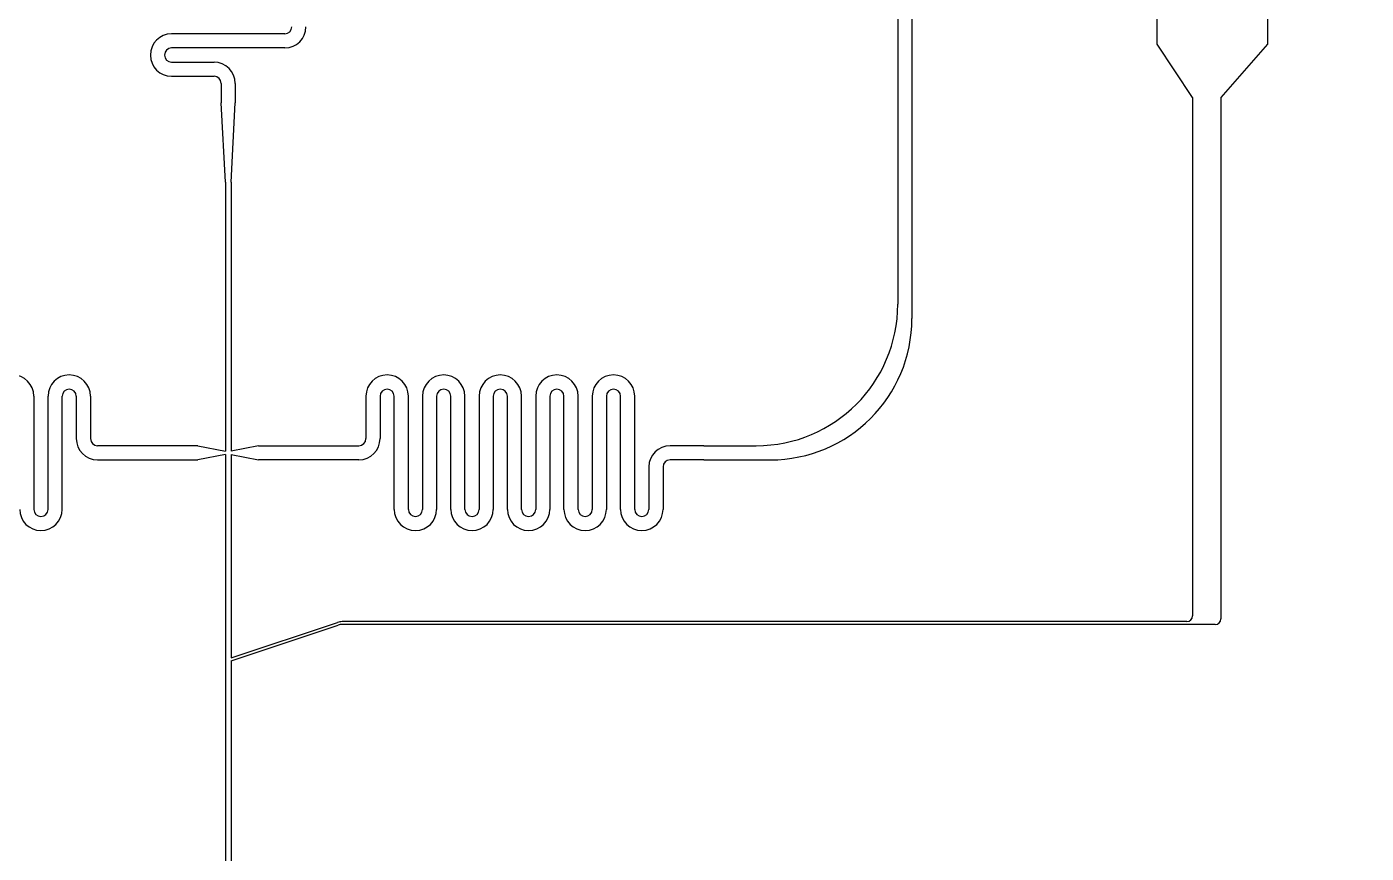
# Model space of a CAD drawing. Extents: x 1225654 to 1325654, y 924838 to 1022543.
# Drawn here: x 1302540 to 1312008, y 954480 to 960322 of the extents above; entities that cross this region are included whole.
import ezdxf

# ---------------------------------------------------------------- set-up
doc = ezdxf.new("R2010")
doc.units = 13

msp = doc.modelspace()

# ---------------------------------------------------------------- linework, layer by layer
for p, q in [((1308696.7, 964193), (1308696.7, 958360.7)), ((1308796.7, 964193), (1308796.7, 958260.7)), ((1310529.9, 960200.3), (1310529.9, 961337.9)), ((1311310.1, 960537.8), (1311310.1, 960200.3)), ((1304363.8, 960272.2), (1303563.8, 960272.2)), ((1304413.8, 960322.2), (1304413.8, 960322.2)), ((1310780.5, 959823.2), (1310529.9, 960200.3)), ((1311310.1, 960200.3), (1310980.5, 959823.2)), ((1303413.8, 960122.2), (1303413.8, 960122.2)), ((1303513.8, 960122.2), (1303513.8, 960122.2)), ((1304363.8, 960172.2), (1303563.8, 960172.2)), ((1303563.8, 960072.2), (1303863.8, 960072.2)), ((1303563.8, 959972.2), (1303863.8, 959972.2)), ((1303913.8, 959922.2), (1303913.8, 959784.7)), ((1304013.8, 959922.2), (1304013.8, 959784.7)), ((1310780.5, 959823.2), (1310780.5, 959587.1)), ((1310980.5, 959823.2), (1310980.5, 959587.1)), ((1303913.8, 959784.7), (1303913.8, 959784.7)), ((1303943.8, 959224.7), (1303913.8, 959784.7)), ((1303983.8, 959224.7), (1304013.8, 959784.7)), ((1310780.5, 959587.1), (1310780.5, 956157.2)), ((1310980.5, 959587.1), (1310980.5, 956137.2)), ((1303943.8, 959224.7), (1303943.8, 957321.9)), ((1303983.8, 959224.7), (1303983.8, 957321.9)), ((1302840.3, 957860.7), (1302840.3, 957860.7)), ((1305087.3, 957860.7), (1305087.3, 957860.7)), ((1305487.3, 957860.7), (1305487.3, 957860.7)), ((1305887.3, 957860.7), (1305887.3, 957860.7)), ((1306287.3, 957860.7), (1306287.3, 957860.7)), ((1306687.3, 957860.7), (1306687.3, 957860.7)), ((1302840.3, 957760.7), (1302840.3, 957760.7)), ((1305087.3, 957760.7), (1305087.3, 957760.7)), ((1305487.3, 957760.7), (1305487.3, 957760.7)), ((1305887.3, 957760.7), (1305887.3, 957760.7)), ((1306287.3, 957760.7), (1306287.3, 957760.7)), ((1306687.3, 957760.7), (1306687.3, 957760.7)), ((1302590.3, 957710.7), (1302590.3, 956910.7)), ((1302690.3, 956910.7), (1302690.3, 957710.7)), ((1302790.3, 956910.7), (1302790.3, 957710.7)), ((1302890.3, 957710.7), (1302890.3, 957410.7)), ((1302990.3, 957710.7), (1302990.3, 957410.7)), ((1304937.3, 957710.7), (1304937.3, 957410.7)), ((1305037.3, 957710.7), (1305037.3, 957410.7)), ((1305137.3, 956910.7), (1305137.3, 957710.7)), ((1305237.3, 956910.7), (1305237.3, 957710.7)), ((1305337.3, 957710.7), (1305337.3, 956910.7)), ((1305437.3, 957710.7), (1305437.3, 956910.7)), ((1305537.3, 956910.7), (1305537.3, 957710.7)), ((1305637.3, 956910.7), (1305637.3, 957710.7)), ((1305737.3, 957710.7), (1305737.3, 956910.7)), ((1305837.3, 957710.7), (1305837.3, 956910.7)), ((1305937.3, 956910.7), (1305937.3, 957710.7)), ((1306037.3, 956910.7), (1306037.3, 957710.7)), ((1306137.3, 957710.7), (1306137.3, 956910.7)), ((1306237.3, 957710.7), (1306237.3, 956910.7)), ((1306337.3, 956910.7), (1306337.3, 957710.7)), ((1306437.3, 956910.7), (1306437.3, 957710.7)), ((1306537.3, 957710.7), (1306537.3, 956910.7)), ((1306637.3, 957710.7), (1306637.3, 956910.7)), ((1306737.3, 956910.7), (1306737.3, 957710.7)), ((1306837.3, 956910.7), (1306837.3, 957710.7)), ((1303749.8, 957360.7), (1303040.3, 957360.7)), ((1303749.8, 957360.7), (1303943.8, 957321.9)), ((1304177.8, 957360.7), (1303983.8, 957321.9)), ((1304177.8, 957360.7), (1304887.3, 957360.7)), ((1307325.7, 957360.7), (1307087.3, 957360.7)), ((1307325.7, 957360.7), (1307696.7, 957360.7)), ((1303040.3, 957260.7), (1303749.8, 957260.7)), ((1303943.8, 957299.5), (1303749.8, 957260.7)), ((1303943.8, 957299.5), (1303946.8, 951734.1)), ((1303983.8, 957299.5), (1304177.8, 957260.7)), ((1303983.8, 957299.5), (1303983.8, 956117.2)), ((1304887.3, 957260.7), (1304177.8, 957260.7)), ((1307325.7, 957260.7), (1307087.3, 957260.7)), ((1307325.7, 957260.7), (1307796.7, 957260.7)), ((1306937.3, 957210.7), (1306937.3, 956910.7)), ((1307037.3, 957210.7), (1307037.3, 956910.7)), ((1302640.3, 956860.7), (1302640.3, 956860.7)), ((1305287.3, 956860.7), (1305287.3, 956860.7)), ((1305687.3, 956860.7), (1305687.3, 956860.7)), ((1306087.3, 956860.7), (1306087.3, 956860.7)), ((1306487.3, 956860.7), (1306487.3, 956860.7)), ((1306887.3, 956860.7), (1306887.3, 956860.7)), ((1302640.3, 956760.7), (1302640.3, 956760.7)), ((1305287.3, 956760.7), (1305287.3, 956760.7)), ((1305687.3, 956760.7), (1305687.3, 956760.7)), ((1306087.3, 956760.7), (1306087.3, 956760.7)), ((1306487.3, 956760.7), (1306487.3, 956760.7)), ((1306887.3, 956760.7), (1306887.3, 956760.7)), ((1303983.8, 956117.2), (1303983.8, 955860.2)), ((1303983.8, 955860.2), (1304737.2, 956112.1)), ((1310740.5, 956117.2), (1304768.9, 956117.2)), ((1303983.8, 955839.1), (1304740.4, 956092.1)), ((1310940.5, 956097.2), (1304772.1, 956097.2)), ((1303983.8, 955839.1), (1303986.8, 951734.1))]:
    msp.add_line(p, q)
msp.add_lwpolyline([(1260678.3, 924838.4), (1290630.1, 924838.4, 6.524121)], format="xyb", close=True)
msp.add_lwpolyline([(1260678.3, 924838.4), (1290630.1, 924838.4, 6.524121)], format="xyb", close=True)
for centre, radius, start, end in [((1303563.8, 960122.2), 150, 90, 180), ((1304363.8, 960322.2), 50, 270, 0), ((1304363.8, 960322.2), 150, 270, 0), ((1303563.8, 960122.2), 150, 180, 270), ((1303563.8, 960122.2), 50, 90, 180), ((1303563.8, 960122.2), 50, 180, 270), ((1303863.8, 959922.2), 150, 0, 90), ((1303863.8, 959922.2), 50, 0, 90), ((1307696.7, 958360.7), 1000, 270, 0), ((1307796.7, 958260.7), 1000, 270, 0), ((1302440.3, 957710.7), 150, 0, 90), ((1302840.3, 957710.7), 150, 90, 180), ((1302840.3, 957710.7), 150, 0, 90), ((1305087.3, 957710.7), 150, 90, 180), ((1305087.3, 957710.7), 150, 0, 90), ((1305487.3, 957710.7), 150, 90, 180), ((1305487.3, 957710.7), 150, 0, 90), ((1305887.3, 957710.7), 150, 90, 180), ((1305887.3, 957710.7), 150, 0, 90), ((1306287.3, 957710.7), 150, 90, 180), ((1306287.3, 957710.7), 150, 0, 90), ((1306687.3, 957710.7), 150, 90, 180), ((1306687.3, 957710.7), 150, 0, 90), ((1302840.3, 957710.7), 50, 90, 180), ((1302840.3, 957710.7), 50, 0, 90), ((1305087.3, 957710.7), 50, 90, 180), ((1305087.3, 957710.7), 50, 0, 90), ((1305487.3, 957710.7), 50, 90, 180), ((1305487.3, 957710.7), 50, 0, 90), ((1305887.3, 957710.7), 50, 90, 180), ((1305887.3, 957710.7), 50, 0, 90), ((1306287.3, 957710.7), 50, 90, 180), ((1306287.3, 957710.7), 50, 0, 90), ((1306687.3, 957710.7), 50, 90, 180), ((1306687.3, 957710.7), 50, 0, 90), ((1303040.3, 957410.7), 150, 180, 270), ((1303040.3, 957410.7), 50, 180, 270), ((1304887.3, 957410.7), 150, 270, 0), ((1304887.3, 957410.7), 50, 270, 0), ((1307087.3, 957210.7), 150, 90, 180), ((1307087.3, 957210.7), 50, 90, 180), ((1302640.3, 956910.7), 150, 180, 270), ((1302640.3, 956910.7), 50, 180, 270), ((1302640.3, 956910.7), 50, 270, 0), ((1302640.3, 956910.7), 150, 270, 0), ((1305287.3, 956910.7), 150, 180, 270), ((1305287.3, 956910.7), 50, 180, 270), ((1305287.3, 956910.7), 150, 270, 0), ((1305287.3, 956910.7), 50, 270, 0), ((1305687.3, 956910.7), 150, 180, 270), ((1305687.3, 956910.7), 50, 180, 270), ((1305687.3, 956910.7), 150, 270, 0), ((1305687.3, 956910.7), 50, 270, 0), ((1306087.3, 956910.7), 150, 180, 270), ((1306087.3, 956910.7), 50, 180, 270), ((1306087.3, 956910.7), 150, 270, 0), ((1306087.3, 956910.7), 50, 270, 0), ((1306487.3, 956910.7), 150, 180, 270), ((1306487.3, 956910.7), 50, 180, 270), ((1306487.3, 956910.7), 150, 270, 0), ((1306487.3, 956910.7), 50, 270, 0), ((1306887.3, 956910.7), 150, 180, 270), ((1306887.3, 956910.7), 50, 180, 270), ((1306887.3, 956910.7), 150, 270, 0), ((1306887.3, 956910.7), 50, 270, 0), ((1304768.9, 956017.2), 100, 90, 108.48587), ((1310740.5, 956157.2), 40, 270, 0), ((1310940.5, 956137.2), 40, 270, 0), ((1304772.1, 955997.2), 100, 90, 108.48587)]:
    msp.add_arc(centre, radius, start, end)

doc.saveas('drawing.dxf')
